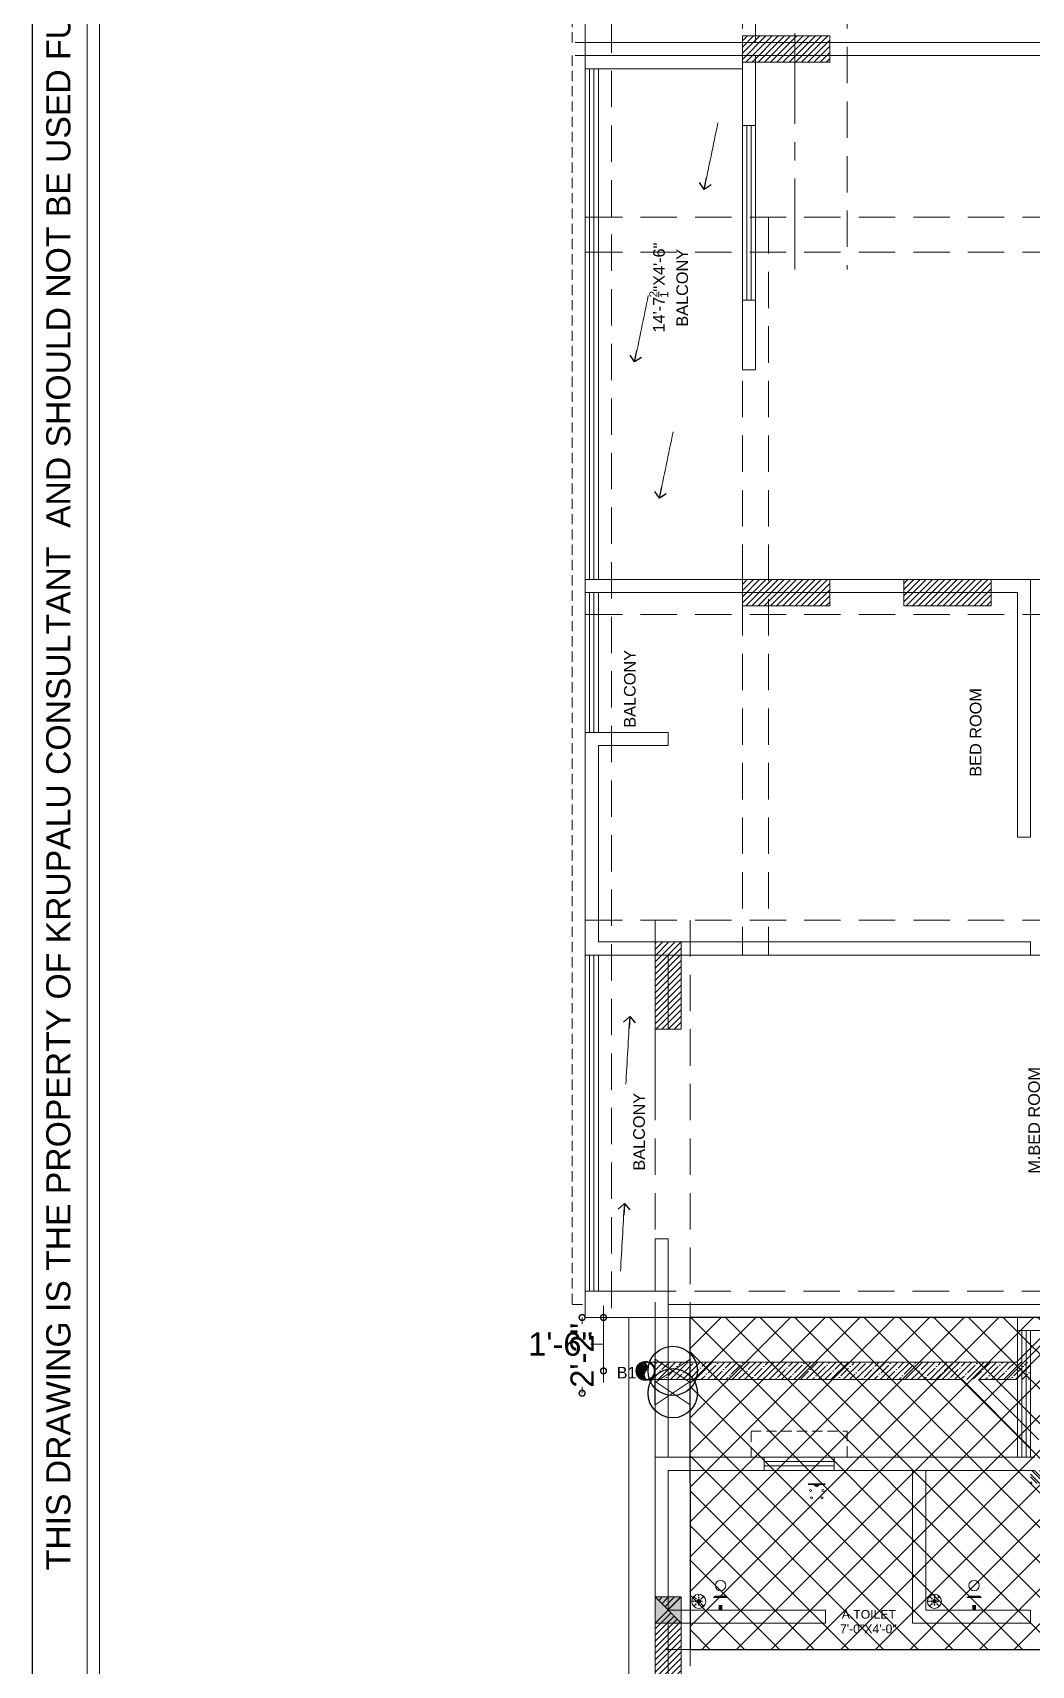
# Model space of a CAD drawing. Header units: inches. Extents: x 1807 to 67852, y 1160 to 20242.
# Drawn here: x 16490 to 16834, y 6362 to 6923 of the extents above; entities that cross this region are included whole.
import ezdxf

# ---------------------------------------------------------------- set-up
doc = ezdxf.new("R2010")
doc.units = ezdxf.units.IN
doc.header["$MEASUREMENT"] = 0
doc.header["$PDMODE"] = 35
doc.linetypes.add('CENTER', pattern=[2, 1.25, -0.25, 0.25, -0.25])
doc.linetypes.add('DASHED', pattern=[0.75, 0.5, -0.25])
doc.layers.get('0').update_dxf_attribs({"lineweight": 20})
for name, color, linetype, lineweight in [('$TD_AUDIT_GENERATED_(67B1F)', 8, 'Continuous', 15), ('06DIM', 194, 'Continuous', 15), ('4 upvc pip', 5, 'Continuous', 30), ('4 upvc pip hatch', 6, 'Continuous', 5), ('4. UPCV', 6, 'Continuous', 30), ('A-HATCH', 252, 'Continuous', 13), ('AP_TEXT', 7, 'Continuous', 13), ('Bathing', 3, 'Continuous', 30), ('BLOCK', 7, 'Continuous', 0), ('COLD WATER', 4, 'Continuous', 30), ('column_01', 7, 'Continuous', 18), ('CUT OUT', 4, 'Continuous', 30), ('Dummy wall', 8, 'Continuous', 18), ('HATCH', 8, 'Continuous', 0), ('HOT LINE', 1, 'Continuous', 30), ('N.WALL', 7, 'Continuous', 25), ('PROJ.', 8, 'DASHED', 20), ('RAILING', 8, 'Continuous', 25), ('Railing 01', 8, 'Continuous', 18), ('SUNK', 216, 'Continuous', 30), ('SUNK HTACH', 165, 'Continuous', 15), ('wall', 7, 'Continuous', 20), ('WINDOW', 8, 'Continuous', 15)]:
    doc.layers.add(name, color=color, linetype=linetype, lineweight=lineweight)
doc.styles.add('Krupalu', font='arial.ttf', dxfattribs={"height": 8})
doc.styles.add('Krupalu 1', font='arial.ttf')
doc.dimstyles.new('Krupalu', dxfattribs={"dimtxt": 4, "dimasz": 4, "dimexe": 0, "dimexo": 0, "dimgap": 0.09, "dimtad": 0, "dimtoh": 1, "dimdec": 0, "dimzin": 3, "dimdsep": 46, "dimlunit": 4, "dimtxsty": 'Krupalu', "dimblk": 'DOTSMALL', "dimcen": 0, "dimse1": 1, "dimse2": 1, "dimclrd": 256, "dimclre": 256, "dimclrt": 7, "dimadec": 0, "dimazin": 0, "dimtfac": 1, "dimtdec": 0, "dimtofl": 0, "dimtmove": 1, "dimatfit": 0, "dimldrblk": 'OPEN90', "dimfxl": 1, "dimtolj": 1, "dimtzin": 0, "dimlwd": -1, "dimarcsym": 0})
pattern_1 = [(45, (-2883.811179141252, 0), (-1.060660171779821, 1.060660171779821), [])]

# ---------------------------------------------------------------- blocks, each defined once
blk = doc.blocks.new('A$C538C39F4')
at = {"layer": 'column_01', "lineweight": 18}
h = blk.add_hatch(color=8, dxfattribs=at)
h.dxf.hatch_style = 1
h.paths.add_polyline_path([(1.491280273e-07, 8.999999999417923), (9.000000149128027, 8.999999850289896), (9, -1.495936885e-07), (0, 0)])
at = {"layer": 'column_01'}
for p, q in [((9.000000132364221, 8.999999850639142), (-4.656613e-10, -3.15485522e-08)), ((1.491280273e-07, 8.999999999417923), (8.999999983119778, -1.806765795e-07))]:
    blk.add_line(p, q, dxfattribs=at)
blk.add_lwpolyline([(1.491280273e-07, 8.999999999417923), (9.000000149128027, 8.999999850289896), (9, -1.495936885e-07), (0, 0)], close=True, dxfattribs=at)
blk = doc.blocks.new('dfhtutrut')
at = {"layer": 'HATCH'}
h = blk.add_hatch(dxfattribs=at)
h.set_pattern_fill('ANSI31', color=256, scale=12, style=0)
h.set_pattern_definition(pattern_1)
h.paths.add_polyline_path([(142145.4290205566, -630693.7274956615), (142175.4290206037, -630693.7274951907), (142175.4290205045, -630684.7274951837), (142145.4290204407, -630684.72749566)])
h = blk.add_hatch(dxfattribs=at)
h.set_pattern_fill('ANSI31', color=256, scale=12, style=0)
h.set_pattern_definition(pattern_1)
h.paths.add_polyline_path([(142145.4290120945, -630880.4774917477), (142175.4290121416, -630880.4774912769), (142175.4290120424, -630871.4774912699), (142145.4290119786, -630871.4774917462)])
h = blk.add_hatch(dxfattribs=at)
h.set_pattern_fill('ANSI31', color=256, scale=12, style=0)
h.set_pattern_definition(pattern_1)
h.paths.add_polyline_path([(142230.9290196957, -630880.4774955474), (142200.9290196487, -630880.4774950766), (142200.9290197479, -630871.4774950696), (142230.9290198117, -630871.4774955459)])
h = blk.add_hatch(dxfattribs=at)
h.set_pattern_fill('ANSI31', color=256, scale=12, style=0)
h.set_pattern_definition(pattern_1)
h.paths.add_polyline_path([(142115.429018354, -630995.9774970419), (142115.4290188248, -631025.977497089), (142124.4290188318, -631025.9774969898), (142124.4290183555, -630995.977496926)])
h = blk.add_hatch(dxfattribs=at)
h.set_pattern_fill('ANSI31', color=256, scale=12, style=0)
h.set_pattern_definition(pattern_1)
edge = h.paths.add_edge_path()
edge.add_line((142115.4290201629, -631220.9774958682), (142124.4290201629, -631220.9774957191))
edge.add_line((142124.4290201629, -631220.9774957191), (142115.4290203289, -631229.9774958992))
edge.add_line((142115.429020312, -631229.9774958681), (142124.429020312, -631229.9774957185))
h = blk.add_hatch(dxfattribs=at)
h.set_pattern_fill('ANSI31', color=256, scale=12, style=0)
h.set_pattern_definition(pattern_1)
edge = h.paths.add_edge_path()
edge.add_line((142115.4290201629, -631220.9774958682), (142124.4290201629, -631220.9774957191))
h = blk.add_hatch(dxfattribs=at)
h.set_pattern_fill('ANSI31', color=256, scale=12, style=0)
h.set_pattern_definition(pattern_1)
h.paths.add_polyline_path([(142115.429020193, -631220.9774958035), (142115.4290206637, -631250.9774958505), (142124.4290206707, -631250.9774957513), (142124.4290201945, -631220.9774956875)])
h.paths.add_polyline_path([(142124.4290203125, -631229.9774957501), (142115.4290201629, -631220.9774958682), (142115.4290203289, -631229.9774958992), (142124.4290201629, -631220.9774957191), (142124.429020312, -631229.9774957185)], flags=16)
h = blk.add_hatch(dxfattribs=at)
h.set_pattern_fill('ANSI31', color=256, scale=12, style=0)
h.set_pattern_definition(pattern_1)
edge = h.paths.add_edge_path()
edge.add_line((142115.429020312, -631229.9774958681), (142124.429020312, -631229.9774957185))
at = {"layer": 'column_01'}
for points in [[(142145.4290205566, -630693.7274956615), (142175.4290206037, -630693.7274951907), (142175.4290205045, -630684.7274951837), (142145.4290204407, -630684.72749566)], [(142145.4290120945, -630880.4774917477), (142175.4290121416, -630880.4774912769), (142175.4290120424, -630871.4774912699), (142145.4290119786, -630871.4774917462)], [(142230.9290196957, -630880.4774955474), (142200.9290196487, -630880.4774950766), (142200.9290197479, -630871.4774950696), (142230.9290198117, -630871.4774955459)], [(142115.429018354, -630995.9774970419), (142115.4290188248, -631025.977497089), (142124.4290188318, -631025.9774969898), (142124.4290183555, -630995.977496926)], [(142115.429020193, -631220.9774958035), (142115.4290206637, -631250.9774958505), (142124.4290206707, -631250.9774957513), (142124.4290201945, -631220.9774956875)]]:
    blk.add_lwpolyline(points, close=True, dxfattribs=at)
at = {"layer": 'column_01', "xscale": -1}
blk.add_blockref('A$C538C39F4', (142124.429020312, -631229.9774957185), dxfattribs=at)
blk = doc.blocks.new('_DotSmall')
at = {"color": 0, "linetype": 'ByBlock', "const_width": 0.5}
blk.add_lwpolyline([(-0.0625, 0, 1), (0.0625, 0, 1)], format="xyb", close=True, dxfattribs=at)
blk = doc.blocks.new('_Open90')
at = {"color": 0, "linetype": 'ByBlock', "lineweight": -2}
for p, q in [((0, 0), (-1, 0)), ((-0.5, 0.5), (0, 0)), ((0, 0), (-0.5, -0.5))]:
    blk.add_line(p, q, dxfattribs=at)
blk = doc.blocks.new('zw$137B')
at = {"layer": '$TD_AUDIT_GENERATED_(67B1F)', "linetype": 'DASHED', "lineweight": -2, "ltscale": 25}
for p, q in [((-572.9988513979188, 94.49999984470196), (-572.9988513979188, -1139.999999958207)), ((-563.9988513979188, 94.49999984470196), (-563.9988513979188, -1139.999999958207)), ((-278.9988480072061, -762.0000005643815), (-573, -762.0000005643815)), ((-518.9988517975435, -762.0000005643815), (-518.9988517975435, -1015.500000202796)), ((-509.9988517975435, -762.0000005643815), (-509.9988517975435, -1015.500000202796)), ((-278.9988480072061, -774.0000005643815), (-573, -774.0000005643815)), ((-278.9988480072061, -886.4999999457505), (-573, -886.4999999457505)), ((-278.9988480072061, -898.4999999457505), (-573, -898.4999999457505)), ((-278.9988480072061, -1003.500000202796), (-573, -1003.500000202796)), ((-549.0000025784539, -1003.500000202796), (-549.0000025784539, -1433.999999963213)), ((-537.0000025784539, -1003.500000202796), (-537.0000025784539, -1433.999999963213)), ((-278.9988480072061, -1015.500000202796), (-572.9988513979188, -1015.500000202796)), ((-572.9988513873686, -1130.999999958207), (-270.1546428534784, -1131.000000313041)), ((-572.9988513979188, -1139.999999958207), (-270.1546428534784, -1140.000000313041)), ((-270.1546428534784, -1253.9999998149), (-548.9988519625913, -1253.9999998149))]:
    blk.add_line(p, q, dxfattribs=at)
for points in [[(-518.9999996029364, -628.500000811182), (-518.9988517975435, -780.0000005643815)], [(-482.9988514340366, -628.5000008152565), (-482.9988494528225, -780.0000001046574)], [(-573, -1019.999999980675), (-573, -1003.500000202796)]]:
    blk.add_lwpolyline(points, dxfattribs=at)
at = {"layer": '$TD_AUDIT_GENERATED_(67B1F)', "linetype": 'CENTER', "lineweight": -2, "ltscale": 25}
blk.add_lwpolyline([(-500.9988518654136, -780.0000003400492), (-500.9988498841994, -628.5000005798647)], dxfattribs=at)
blk = doc.blocks.new('cutout')
at = {"layer": 'COLD WATER', "color": 2}
blk.add_circle((18212.04949203925, 6888.150701913401, 5.251875116176961), 19.59015351775577, dxfattribs=at)
at = {"layer": 'HATCH'}
for p, q in [((18221.37240216276, 6902.135067098716, 5.251875116176961), (18202.72658191563, 6874.166336728027, 5.251875116176961)), ((18202.72658191563, 6902.135067098716, 5.251875116176961), (18221.37240216276, 6874.166336728027, 5.251875116176961))]:
    blk.add_line(p, q, dxfattribs=at)
at = {"layer": 'HOT LINE', "ltscale": 10}
for p, q in [((18202.72658191563, 6902.135067098716, 5.251875116176961), (18221.37240216276, 6902.135067098716, 5.251875116176961)), ((18202.72658191563, 6874.166336728027, 5.251875116176961), (18221.37240216276, 6874.166336728027, 5.251875116176961))]:
    blk.add_line(p, q, dxfattribs=at)
blk = doc.blocks.new('*D50')
at = {"layer": '06DIM'}
for p, q in [((16686.54931586638, 6481.352726453622), (16686.54931586638, 6485.352726453622)), ((16686.54931586638, 6463.010274521183), (16686.54931586638, 6481.352726453622)), ((16682.14973196461, 6472.181500487402), (16682.32973196461, 6472.181500487402)), ((16682.32973196461, 6472.181500487402), (16686.54931586638, 6472.181500487402)), ((16686.54931586638, 6463.010274521183), (16686.54931586638, 6459.010274521183))]:
    blk.add_line(p, q, dxfattribs=at)
at = {"layer": 'Defpoints', "color": 0}
for p in [(16686.54931586638, 6481.352726453622), (16710.33236930283, 6481.352726453622), (16710.33236930283, 6463.010274521183)]:
    blk.add_point(p, dxfattribs=at)
at = {"layer": '06DIM', "xscale": 4, "yscale": 4, "zscale": 4}
for p, rotation in [((16686.54931586638, 6481.352726453622), 270), ((16686.54931586638, 6463.010274521183), 90)]:
    blk.add_blockref('_DotSmall', p, dxfattribs=dict(at, rotation=rotation))
at = {"layer": '06DIM', "color": 7, "insert": (16671.80325174632, 6472.181500487402), "char_height": 8, "attachment_point": 5, "style": 'Krupalu'}
blk.add_mtext('\\A1;1\'-6"', dxfattribs=at)
blk = doc.blocks.new('*D51')
at = {"layer": '06DIM'}
for p, q in [((16679.20130171384, 6481.352726453622), (16679.20130171384, 6479.145209351409)), ((16679.20130171384, 6455.35523658753), (16679.20130171384, 6457.562753689745))]:
    blk.add_line(p, q, dxfattribs=at)
at = {"layer": 'Defpoints', "color": 0}
for p in [(16679.20130171384, 6481.352726453622), (16710.33236930283, 6481.352726453622), (16710.33236930283, 6455.35523658753)]:
    blk.add_point(p, dxfattribs=at)
at = {"layer": '06DIM', "xscale": 4, "yscale": 4, "zscale": 4}
for p, rotation in [((16679.20130171384, 6481.352726453622), 90), ((16679.20130171384, 6455.35523658753), 270)]:
    blk.add_blockref('_DotSmall', p, dxfattribs=dict(at, rotation=rotation))
at = {"layer": '06DIM', "color": 7, "insert": (16679.20130171384, 6468.353981520577), "char_height": 8, "attachment_point": 5, "rotation": 90, "style": 'Krupalu'}
blk.add_mtext('\\A1;2\'-2"', dxfattribs=at)

msp = doc.modelspace()

# ---------------------------------------------------------------- hatches: boundary and pattern name
at = {"layer": '4 upvc pip hatch', "lineweight": 5, "ltscale": 10}
h = msp.add_hatch(dxfattribs=at)
h.set_pattern_fill('ANSI31', color=8, scale=3, style=0)
h.set_pattern_definition([(315, (-46983.61509418755, 147188.9722119111), (-0.2651650429449554, -0.2651650429449554), [])])
edge = h.paths.add_edge_path()
edge.add_spline(control_points=[(16700.76855012678, 6466.002733993035), (16701.18523922635, 6465.438793615886), (16702.20978645413, 6464.052187750447), (16699.94065027276, 6461.994649156095), (16700.93150997031, 6460.597340244665), (16701.33311616909, 6460.03099576446)], knot_values=[0, 0, 0, 0, 1.259254292856843, 3.096230486813582, 4.348223097679245, 4.348223097679245, 4.348223097679245, 4.348223097679245], degree=3, periodic=0)
edge.add_arc((16700.98113017744, 6463.010275184333), 3, 180, 276.73795711864506, ccw=False)
edge.add_arc((16700.98113017744, 6463.010275184333), 3, 94.06338523189879, 180, ccw=False)
at = {"layer": '4 upvc pip hatch', "lineweight": 5}
h = msp.add_hatch(dxfattribs=at)
h.set_pattern_fill('ANSI35', color=8, scale=12, style=0)
h.set_pattern_definition([(45, (-7059.606359387624, -1772.58391093791), (-2.121320343559642, 2.121320343559643), []), (45, (-7057.485039047624, -1772.58391093791), (-2.121320343559642, 2.121320343559643), [3.75, -0.75, 0, -0.75])])
h.paths.add_polyline_path([(16704.28113017744, 6460.010275184333), (16833.282280097, 6460.010275184333), (16833.282280097, 6466.010275184333), (16704.28113017744, 6466.010275184333)])
at = {"layer": 'Bathing', "lineweight": 5}
for points in [[(16762.76277306938, 6424.352726478293), (16762.76277306938, 6423.855769956606), (16756.79929480847, 6423.855769956606), (16756.79929480847, 6424.352726478293)], [(16762.76277306938, 6424.352726469625), (16756.79929480847, 6424.352726469625), (16756.79929480847, 6423.855769947914), (16758.71613411554, 6423.855769947914, 0.6368612512272775), (16760.84593376229, 6423.855769947914), (16762.76277306938, 6423.855769947914)]]:
    msp.add_hatch(color=8, dxfattribs=at).paths.add_polyline_path(points)
h = msp.add_hatch(color=8, dxfattribs=at)
h.paths.add_polyline_path([(16726.16413624013, 6382.649294837893), (16727.39792197132, 6382.649294837951), (16727.39792197132, 6380.852726478295), (16726.16413624012, 6380.852726478324)])
h.paths.add_polyline_path([(16728.90347385146, 6385.843239394067), (16729.47081177691, 6385.021840766412), (16724.09124643455, 6385.021840766354), (16724.89367204766, 6385.843239394067)])
h = msp.add_hatch(color=8, dxfattribs=at)
h.paths.add_polyline_path([(16813.27237005811, 6382.649294837851), (16814.50615578929, 6382.649294837909), (16814.50615578929, 6380.852726478253), (16813.2723700581, 6380.852726478282)])
h.paths.add_polyline_path([(16816.01170766944, 6385.843239394025), (16816.57904559489, 6385.02184076637), (16811.19948025252, 6385.021840766312), (16812.00190586564, 6385.843239394025)])
at = {"layer": 'Dummy wall', "lineweight": 5, "ltscale": 10}
h = msp.add_hatch(dxfattribs=at)
h.set_pattern_fill('ANSI32', color=8, scale=5, style=0)
h.set_pattern_definition([(315, (4671.426756403423, 97981.56682370054), (-1.325825214724774, -1.325825214724774), []), (315, (4672.310639878575, 97981.56682370054), (-1.325825214724774, -1.325825214724774), [])])
h.paths.add_polyline_path([(16833.28102846447, 6428.852726478302), (16833.28102846447, 6424.352726478302), (16843.83753762616, 6424.352726312276), (16845.29928466577, 6424.352726289286), (16848.28102376259, 6424.352726242385, -2.414213535522352), (16850.42243195313, 6426.494134399247, -0.4081784772964397), (16848.3252384743, 6424.352726241696), (16851.26276292668, 6424.352726195495), (16852.81295818499, 6424.352726171115), (16863.2810287947, 6424.352726006478), (16863.28102846447, 6428.852726478302), (16839.28102910566, 6428.852726478302)])
at = {"layer": 'SUNK HTACH', "ltscale": 10}
h = msp.add_hatch(dxfattribs=at)
h.set_pattern_fill('ANSI37', color=8, scale=67.5, angle=180, style=0)
h.set_pattern_definition([(135, (21954.08681038093, -57380.24914522778), (5.966213466261491, 5.966213466261491), []), (45, (21954.08681038093, -57380.24914522778), (5.966213466261491, -5.966213466261491), [])])
h.paths.add_polyline_path([(16947.20381029017, 6481.352726285635), (16716.20495581332, 6481.352726285635), (16716.28112759899, 6367.352726606359), (16947.27998207583, 6367.352726606359)])

# ---------------------------------------------------------------- linework, layer by layer
at = {"layer": '4 upvc pip'}
msp.add_lwpolyline([(16490.39278698427, 7787.470100610648), (18913.59404890364, 7787.470100610648), (18913.59404890364, 6074.095470972821), (16490.39278698427, 6074.095470972821)], close=True, dxfattribs=at)
at = {"layer": '4. UPCV', "color": 8, "lineweight": 5, "ltscale": 10}
for p, q in [((16828.12662652887, 6460.010275184333), (16841.19554151988, 6473.079190175335)), ((16828.46977227939, 6466.010275184331), (16838.36711439514, 6475.907617300081)), ((16700.98113017744, 6466.010275184333), (16828.46977227939, 6466.010275184333)), ((16700.98113017744, 6460.010275184333), (16809.7963042661, 6460.010275184333)), ((16809.7963042661, 6460.010275184333), (16833.2810291646, 6436.525550285845)), ((16815.4531585156, 6460.010275184333), (16828.12662652887, 6460.010275184333)), ((16815.4531585156, 6460.010275184333), (16836.11070722175, 6439.352726478186))]:
    msp.add_line(p, q, dxfattribs=at)
for radius in [3.3, 3]:
    msp.add_circle((16700.98113017744, 6463.010275184333), radius, dxfattribs=at)
msp.add_open_spline([(16700.76855012678, 6466.002733993035), (16701.18523913784, 6465.438793735975), (16702.20978410182, 6464.052187694604), (16699.94065262434, 6461.994649194233), (16700.93151005434, 6460.597340126317), (16701.33311616909, 6460.03099576446)], degree=3, knots=[0, 0, 0, 0, 1.888881036914295, 4.644344532956827, 6.522333056650295, 6.522333056650295, 6.522333056650295, 6.522333056650295], dxfattribs=at)
at = {"layer": 'A-HATCH'}
for points in [[(18847.84627468928, 7768.704568952613), (16552.060768706, 7768.704568952713, 0.4142135623730951), (16509.15831864217, 7725.802118888811), (16509.15831864217, 6139.843245187196, 0.4142135623730951), (16556.14056119849, 6092.861002630692), (18844.78709949118, 6092.861002630692, 0.4142135623730953), (18894.82851724574, 6142.902420385353), (18894.82851724574, 7721.722326396271, 0.4142135623730951)], [(18847.84627468928, 7764.534450806445), (16552.060768706, 7764.534450806519, 0.4142135623730951), (16513.32843678817, 7725.802118888811), (16513.32843678817, 6139.843245187196, 0.4142135623730951), (16556.14056119849, 6097.031120776935), (18844.78709949118, 6097.031120776935, 0.4142135623731504), (18890.65839909949, 6142.902420385353), (18890.65839909949, 7721.722326396271, 0.4142135623731546)]]:
    msp.add_lwpolyline(points, format="xyb", close=True, dxfattribs=at)
at = {"layer": 'AP_TEXT'}
msp.add_line((16705.53632946232, 6831.904766279446), (16705.53632946232, 6833.751616951717), dxfattribs=at)
at = {"layer": 'Bathing', "color": 8, "lineweight": 5}
for centre, radius in [((16757.67444176792, 6421.951344734896, 2), 0.3614599308186252), ((16757.67444176792, 6421.951344734896, 2), 0.3614599308186252), ((16761.97607432164, 6421.951344734896, 2), 0.3614599308186252), ((16761.97607432164, 6421.951344734896, 2), 0.3614599308186252), ((16758.03745902476, 6419.392484814214, 2), 0.3614599308186252), ((16758.03745902476, 6419.392484814214, 2), 0.3614599308186252), ((16761.61305706476, 6419.392484814214, 2), 0.3614599308186252), ((16761.61305706476, 6419.392484814214, 2), 0.3614599308186252), ((16719.26809688156, 6383.854721597933, 2), 2.421044871691265), ((16717.39625616525, 6383.854721597933, 2), 0.1287538472970482), ((16717.82127385888, 6385.301544620552, 2), 0.1287538472970482), ((16718.11975356129, 6383.854721597933, 2), 0.1287538472970482), ((16718.31189520941, 6384.81092327005, 2), 0.1287538472970482), ((16718.31189520941, 6382.8985199258, 2), 0.1287538472970482), ((16718.76286507742, 6383.854721597933, 2), 0.1287538472970482), ((16718.83471010898, 6384.28810837034, 2), 0.1287538472970482), ((16718.83471010898, 6383.421334825236, 2), 0.1287538472970482), ((16719.26809688156, 6385.793462228407, 2), 0.1287538472970482), ((16719.26809688156, 6385.793462228407, 2), 0.1287538472970482), ((16719.26809688156, 6385.085304144535, 2), 0.1287538472970482), ((16719.26809688156, 6385.085304144535, 2), 0.1287538472970482), ((16719.26809688156, 6384.361048848586, 2), 0.1287538472970482), ((16719.26809688156, 6384.361048848586, 2), 0.1287538472970482), ((16719.26809688156, 6383.854721597933, 2), 0.1287538472970482), ((16719.26809688156, 6383.348394347018, 2), 0.1287538472970482), ((16719.26809688156, 6383.348394347018, 2), 0.1287538472970482), ((16719.26809688156, 6382.624139051097, 2), 0.1287538472970482), ((16719.26809688156, 6382.624139051097, 2), 0.1287538472970482), ((16719.70148365414, 6384.28810837034, 2), 0.1287538472970482), ((16719.70148365414, 6383.421334825236, 2), 0.1287538472970482), ((16719.77332868567, 6383.854721597933, 2), 0.1287538472970482), ((16720.2242985537, 6384.81092327005, 2), 0.1287538472970482), ((16720.2242985537, 6382.8985199258, 2), 0.1287538472970482), ((16720.41644020182, 6383.854721597933, 2), 0.1287538472970482), ((16720.71491990423, 6385.301544620552, 2), 0.1287538472970482), ((16800.28102910566, 6383.852726478335), 2.421044871691265), ((16798.40918838935, 6383.852726478335), 0.1287538472970482), ((16798.83420608298, 6385.299549500955), 0.1287538472970482), ((16799.13268578539, 6383.852726478335), 0.1287538472970482), ((16799.32482743351, 6384.808928150453), 0.1287538472970482), ((16799.32482743351, 6382.896524806203), 0.1287538472970482), ((16799.77579730152, 6383.852726478335), 0.1287538472970482), ((16799.84764233308, 6384.286113250741), 0.1287538472970482), ((16799.84764233308, 6383.419339705639), 0.1287538472970482), ((16800.28102910566, 6385.791467108809), 0.1287538472970482), ((16800.28102910566, 6385.791467108809), 0.1287538472970482), ((16800.28102910566, 6385.083309024937), 0.1287538472970482), ((16800.28102910566, 6385.083309024937), 0.1287538472970482), ((16800.28102910566, 6384.359053728987), 0.1287538472970482), ((16800.28102910566, 6384.359053728987), 0.1287538472970482), ((16800.28102910566, 6383.852726478335), 0.1287538472970482), ((16800.28102910566, 6383.34639922742), 0.1287538472970482), ((16800.28102910566, 6383.34639922742), 0.1287538472970482), ((16800.28102910566, 6382.6221439315), 0.1287538472970482), ((16800.28102910566, 6382.6221439315), 0.1287538472970482), ((16800.71441587824, 6384.286113250741), 0.1287538472970482), ((16800.71441587824, 6383.419339705639), 0.1287538472970482), ((16800.78626090977, 6383.852726478335), 0.1287538472970482), ((16801.2372307778, 6384.808928150453), 0.1287538472970482), ((16801.2372307778, 6382.896524806203), 0.1287538472970482), ((16801.42937242592, 6383.852726478335), 0.1287538472970482), ((16801.72785212833, 6385.299549500955), 0.1287538472970482), ((16717.82127385888, 6382.407898575342, 2), 0.1287538472970482), ((16720.71491990423, 6382.407898575342, 2), 0.1287538472970482), ((16798.83420608298, 6382.405903455744), 0.1287538472970482), ((16801.72785212833, 6382.405903455744), 0.1287538472970482)]:
    msp.add_circle(centre, radius, dxfattribs=at)
at = {"layer": 'Bathing', "color": 8, "lineweight": 5, "ltscale": 3}
for centre in [(16726.78102910575, 6389.261042515011), (16813.88926292372, 6389.26104251497)]:
    msp.add_circle(centre, 1.779722321782173, dxfattribs=at)
at = {"layer": 'PROJ.', "color": 8, "lineweight": 5, "ltscale": 7}
for points in [[(16680.28227877955, 6919.352726412179), (16675.78227877955, 6919.352726412179), (16675.78227877955, 7348.352726412179), (16680.28227877955, 7348.352726412179)], [(16680.28227877944, 6914.852726453622), (16675.78227877944, 6914.852726453622), (16675.78227877944, 6485.852726453622), (16680.28227877944, 6485.852726453622)], [(16737.28228009703, 6433.352726463052), (16737.28228009703, 6442.352726463052), (16770.282280097, 6442.352726463052), (16770.28228009697, 6433.352726463052)]]:
    msp.add_lwpolyline(points, dxfattribs=at)
at = {"layer": 'RAILING', "color": 8, "lineweight": 5}
for p, q in [((16680.28227877944, 6734.852726453622), (16680.28227877944, 6910.352726453622)), ((16684.78227877944, 6734.852726453622), (16684.78227877944, 6910.352726453622)), ((16680.28227877944, 6682.352726453622), (16680.28227877944, 6730.352726453622)), ((16684.78227877944, 6682.352726453622), (16684.78227877944, 6730.352726453622)), ((16680.28227877944, 6490.352726453622), (16680.28227877944, 6605.852726453622)), ((16684.78227877944, 6490.352726453622), (16684.78227877944, 6605.852726453622)), ((16695.28113017744, 6481.352726453622), (16695.28113017744, 6149.352727740827)), ((16828.782280097, 6476.852726463052), (16828.782280097, 6433.352726462936)), ((16833.282280097, 6476.852726463052), (16833.282280097, 6433.352726462936))]:
    msp.add_line(p, q, dxfattribs=at)
at = {"layer": 'Railing 01', "color": 8, "lineweight": 5}
for p, q in [((16681.78227877944, 6734.852726453622), (16681.78227877944, 6910.352726453622)), ((16683.28227877944, 6734.852726453622), (16683.28227877944, 6910.352726453622)), ((16681.78227877944, 6682.352726453622), (16681.78227877944, 6730.352726453622)), ((16683.28227877944, 6682.352726453622), (16683.28227877944, 6730.352726453622)), ((16681.78227877944, 6490.352726453622), (16681.78227877944, 6605.852726453622)), ((16683.28227877944, 6490.352726453622), (16683.28227877944, 6605.852726453622)), ((16830.282280097, 6476.852726463052), (16830.282280097, 6433.352726462936)), ((16831.782280097, 6476.852726463052), (16831.782280097, 6433.352726462936))]:
    msp.add_line(p, q, dxfattribs=at)
at = {"layer": 'SUNK', "elevation": 2}
msp.add_lwpolyline([(16947.20381029017, 6481.352726285635), (16716.20495581332, 6481.352726285635), (16716.28112759899, 6367.352726606359), (16947.27998207583, 6367.352726606359)], close=True, dxfattribs=at)
at = {"layer": 'wall'}
for p, q in [((16738.78227877967, 6943.352726412179), (16738.78227877955, 6919.352726412179)), ((16680.28227877955, 6923.852726412179), (16680.28227877955, 6914.852726412179)), ((16734.28227877955, 6921.602726683659), (16764.28227861669, 6921.602726683659)), ((16734.28227877955, 6912.602726140698), (16734.28227877955, 6921.602726683659)), ((16764.28227861669, 6921.602726683659), (16764.28227861669, 6912.602726140698)), ((16680.28227877944, 6919.352726453622), (16915.78227877944, 6919.352726453622)), ((16680.28227877944, 6910.352726453622), (16680.28227877944, 6919.352726453622)), ((16738.78227877955, 6919.352726412179), (16915.78227877955, 6919.352726412179)), ((16680.28227877955, 6914.852726412179), (16915.78227877955, 6914.852726412179)), ((16680.28227877944, 6910.352726453622), (16734.28227877944, 6910.352726453622)), ((16764.28227861669, 6912.602726140698), (16734.28227877955, 6912.602726140698)), ((16734.28227877944, 6890.852726453622), (16734.28227877944, 6910.352726453622)), ((16738.78227877944, 6914.852726453622), (16915.78227877944, 6914.852726453622)), ((16738.78227877955, 6890.852726453622), (16738.78227877944, 6914.852726453622)), ((16738.78227877944, 6890.852726453622), (16734.28227877955, 6890.852726453622)), ((16734.28227877944, 6806.852726453622), (16734.28227877944, 6830.852726453622)), ((16738.78227877944, 6830.852726453622), (16734.28227877955, 6830.852726453622)), ((16738.78227877944, 6806.852726453622), (16738.78227877955, 6830.852726453622)), ((16738.78227877944, 6806.852726453622), (16734.28227877944, 6806.852726453622)), ((16833.28227877944, 6734.852726453622), (16680.28227877944, 6734.852726453622)), ((16680.28227877944, 6734.852726453622), (16680.28227877944, 6730.352726453622)), ((16828.78227877944, 6730.352726453622), (16680.28227877944, 6730.352726453622)), ((16828.78227877944, 6646.352726453622), (16828.78227877944, 6730.352726453622)), ((16833.28227877944, 6646.352726453622), (16833.28227877944, 6734.852726453622)), ((16708.78227877955, 6682.352726453622), (16680.28227877944, 6682.352726453622)), ((16680.28227877944, 6605.852726453622), (16680.28227877944, 6682.352726453622)), ((16708.78227877944, 6677.852726453622), (16708.78227877944, 6682.352726453622)), ((16708.78227877944, 6677.852726453622), (16684.78227877944, 6677.852726453622)), ((16684.78227877944, 6610.352726453622), (16684.78227877944, 6677.852726453622)), ((16833.28227877932, 6646.352726453622), (16828.78227877944, 6646.352726453622)), ((16833.28227877932, 6610.352726453622), (16684.78227877944, 6610.352726453622)), ((16833.28227877944, 6605.852726453622), (16833.28227877944, 6610.352726453622)), ((16704.28227877932, 6605.852726453622), (16680.28227877944, 6605.852726453622)), ((16704.28227877932, 6580.352726453622), (16704.28227877932, 6605.852726453622)), ((16833.28227877932, 6605.852726453622), (16708.78227877944, 6605.852726453622)), ((16708.78227877944, 6580.352726453622), (16708.78227877944, 6605.852726453622)), ((16704.28227877944, 6580.352726453622), (16708.78227877955, 6580.352726453622)), ((16704.28227877944, 6490.352726453622), (16704.28227877944, 6508.352726453622)), ((16704.28227877944, 6508.352726453622), (16708.78227877955, 6508.352726453622)), ((16708.78227877944, 6485.852726453622), (16708.78227877944, 6508.352726453622)), ((16704.28227877955, 6490.352726453622), (16680.28227877944, 6490.352726453622)), ((16680.28227877944, 6490.352726453622), (16680.28227877944, 6481.352726453622)), ((16708.78113017744, 6485.853872359903), (16708.78113017744, 6433.352726463052)), ((16869.28227877944, 6485.852726453622), (16708.78227877955, 6485.852726453622)), ((16926.28227877944, 6481.352726453622), (16680.28227877944, 6481.352726453622)), ((16704.28113017744, 6433.352726463052), (16704.28113017744, 6481.352726453622)), ((16828.78228009697, 6481.352726463052), (17082.282280097, 6481.352726463052)), ((16828.78228009697, 6476.852726463052), (16828.78228009697, 6481.352726463052)), ((16828.78228009697, 6476.852726463052), (17016.282280097, 6476.852726463052)), ((16704.282280097, 6433.352726463052), (16704.282280097, 6187.352726463052)), ((16741.782280097, 6433.352726463052), (16704.282280097, 6433.352726463052)), ((16741.782280097, 6433.352726463052), (16741.782280097, 6428.852726462936)), ((16834.78228009703, 6433.352726462703), (16765.782280097, 6433.352726463052)), ((16765.782280097, 6433.352726463052), (16765.782280097, 6428.852726463052)), ((16708.782280097, 6428.852726463052), (16708.782280097, 6380.852726463052)), ((16741.782280097, 6428.852726463052), (16708.782280097, 6428.852726463052)), ((16834.782280097, 6428.852726463285), (16765.782280097, 6428.852726463168)), ((16792.782280097, 6428.852726463168), (16792.782280097, 6376.352726463052)), ((16797.282280097, 6428.852726463168), (16797.282280097, 6380.852726463052)), ((16708.782280097, 6380.852726463052), (16762.782280097, 6380.852726463052)), ((16762.782280097, 6380.852726463052), (16762.782280097, 6376.352726463052)), ((16797.282280097, 6380.852726463052), (16833.282280097, 6380.852726463052)), ((16833.282280097, 6380.852726463052), (16833.28228009697, 6376.352726463052)), ((16708.782280097, 6376.352726463052), (16762.782280097, 6376.352726463052)), ((16708.782280097, 6376.352726463052), (16708.782280097, 6215.852726463168)), ((16792.782280097, 6376.352726463052), (16833.282280097, 6376.352726463052))]:
    msp.add_line(p, q, dxfattribs=at)
at = {"layer": 'wall', "color": 1}
for p, q in [((16704.28113017744, 6601.352726478419), (16704.28113017744, 6553.352726369338)), ((16704.28113017744, 6601.352726478419), (16704.28113017744, 6553.352726369338)), ((16704.28113017744, 6601.352726478419), (16704.28113017744, 6553.352726369338)), ((16704.28113017744, 6601.352726478419), (16704.28113017744, 6553.352726369338)), ((16708.78113017744, 6485.853872359903), (16708.78113017744, 6433.352726463052)), ((16708.78113017744, 6485.853872359903), (16708.78113017744, 6433.352726463052)), ((16708.78113017744, 6485.853872359903), (16708.78113017744, 6433.352726463052)), ((16704.28113017744, 6433.352726463052), (16708.78113017744, 6433.352726463052)), ((16704.28113017744, 6433.352726463052), (16708.78113017744, 6433.352726463052)), ((16704.28113017744, 6433.352726463052), (16708.78113017744, 6433.352726463052)), ((16704.28113017744, 6433.352726463052), (16708.78113017744, 6433.352726463052))]:
    msp.add_line(p, q, dxfattribs=at)
at = {"layer": 'WINDOW', "color": 8, "lineweight": 5}
for p, q in [((16734.28227877944, 6830.852726453622), (16734.28227877955, 6890.852726453622)), ((16735.78227877944, 6830.852726453622), (16735.78227877955, 6890.852726453622)), ((16737.28227877944, 6830.852726453622), (16737.28227877955, 6890.852726453622)), ((16738.78227877944, 6830.852726453622), (16738.78227877955, 6890.852726453622)), ((16765.782280097, 6433.352726463052), (16741.782280097, 6433.352726463052)), ((16765.782280097, 6431.852726463052), (16741.782280097, 6431.852726463052)), ((16765.782280097, 6430.352726463052), (16741.782280097, 6430.352726463052)), ((16765.782280097, 6428.852726463052), (16741.782280097, 6428.852726463052))]:
    msp.add_line(p, q, dxfattribs=at)

# ---------------------------------------------------------------- block references
at = {"layer": '$TD_AUDIT_GENERATED_(67B1F)'}
msp.add_blockref('zw$137B', (17253.28113017744, 7621.352726421259), dxfattribs=at)
at = {"layer": 'column_01'}
msp.add_blockref('dfhtutrut', (-125411.1467417362, 637606.3302214181), dxfattribs=at)
at = {"layer": 'CUT OUT', "xscale": 0.4327146098653039, "yscale": 0.4327146098653039, "zscale": 0.4327146098653039, "rotation": 90}
for p in [(19690.9358129747, -1417.609616274163, -16.61624101882876), (19690.9358129747, -1425.264654207816, -16.61624101882876)]:
    msp.add_blockref('cutout', p, dxfattribs=at)

# ---------------------------------------------------------------- texts
at = {"layer": '4. UPCV', "color": 8, "lineweight": 5, "ltscale": 10, "style": 'Krupalu 1'}
msp.add_text('B1', height=4, dxfattribs=at).set_placement((16691.07188454539, 6460.405287665648))
at = {"layer": 'AP_TEXT', "style": 'Krupalu 1'}
for s, height, p in [('"X4\'-6"', 4, (16707.62091336409, 6833.751616951717)), ('BALCONY', 4, (16715.58305616398, 6821.732650214281)), ('2', 2.8, (16705.08904894777, 6831.815594304875)), ("14'-7", 4, (16707.55270054009, 6819.740576612005)), ('1', 2.8, (16708.81445588344, 6831.636259556106)), ('BALCONY', 4, (16697.59319478775, 6683.962857032368)), ('BED ROOM', 4, (16816.43045330165, 6667.131188488273)), ('M.BED ROOM', 4, (16836.5022945304, 6530.779776834706)), ('BALCONY', 4, (16700.76674100606, 6531.813268709053))]:
    msp.add_text(s, height=height, rotation=89.99999999999999, dxfattribs=at).set_placement(p)
for s, p in [('A.TOILET', (16768.42274593502, 6377.898591020434)), ('7\'-0"X4\'-0"', (16767.82531890536, 6372.898591020434))]:
    msp.add_text(s, height=3, dxfattribs=at).set_placement(p)
at = {"layer": 'BLOCK', "style": 'Krupalu'}
msp.add_text('THIS DRAWING IS THE PROPERTY OF KRUPALU CONSULTANT  AND SHOULD NOT BE USED FULLY OR PARTLY FOR ANY OTHER PURPOSE OTHER THAN THAT ISSUED FOR WITHOUT THE PRIOR PERMISSION.', height=8.283472713547171, rotation=90, dxfattribs=at).set_placement((16503.35696830488, 6394.523349842848))

# ---------------------------------------------------------------- dimensions: what is measured, and where the dimension line sits
at = {"layer": '06DIM'}
for base, p1, picture, middle in [((16686.54931586638, 6481.352726453622), (16710.33236930283, 6463.010274521183), '*D50', (16682.05973196461, 6472.181500487402)), ((16679.20130171384, 6481.352726453622), (16710.33236930283, 6455.35523658753, -14.34367792687095), '*D51', (16679.20130171384, 6468.353981520577))]:
    dim = msp.add_linear_dim(base=base, p1=p1, p2=(16710.33236930283, 6481.352726453622), angle=90, dimstyle='Krupalu', dxfattribs=at)
    dim.commit()
    dim.dimension.update_dxf_attribs({"geometry": picture, "text_midpoint": middle})

# ---------------------------------------------------------------- leaders
at = {"layer": 'N.WALL', "color": 8, "lineweight": 5, "path_type": 1}
for points in [[(16721.14289666001, 6868.886811467526), (16725.85728432628, 6891.706529242982)], [(16697.23181258272, 6809.600424919738), (16701.94620024899, 6832.420142695193)], [(16705.74808910339, 6762.760904056015), (16710.46247676967, 6785.58062183147)], [(16695.56037101264, 6584.725268781092), (16694.21221229273, 6561.462692859985)], [(16693.73237978956, 6520.484434369795), (16692.38422106964, 6497.221858448687)]]:
    msp.add_leader(points, dimstyle='Krupalu', override={"dimgap": 0.09, "dimtad": 0, "dimclrd": 1}, dxfattribs=at)

doc.saveas('drawing.dxf')
